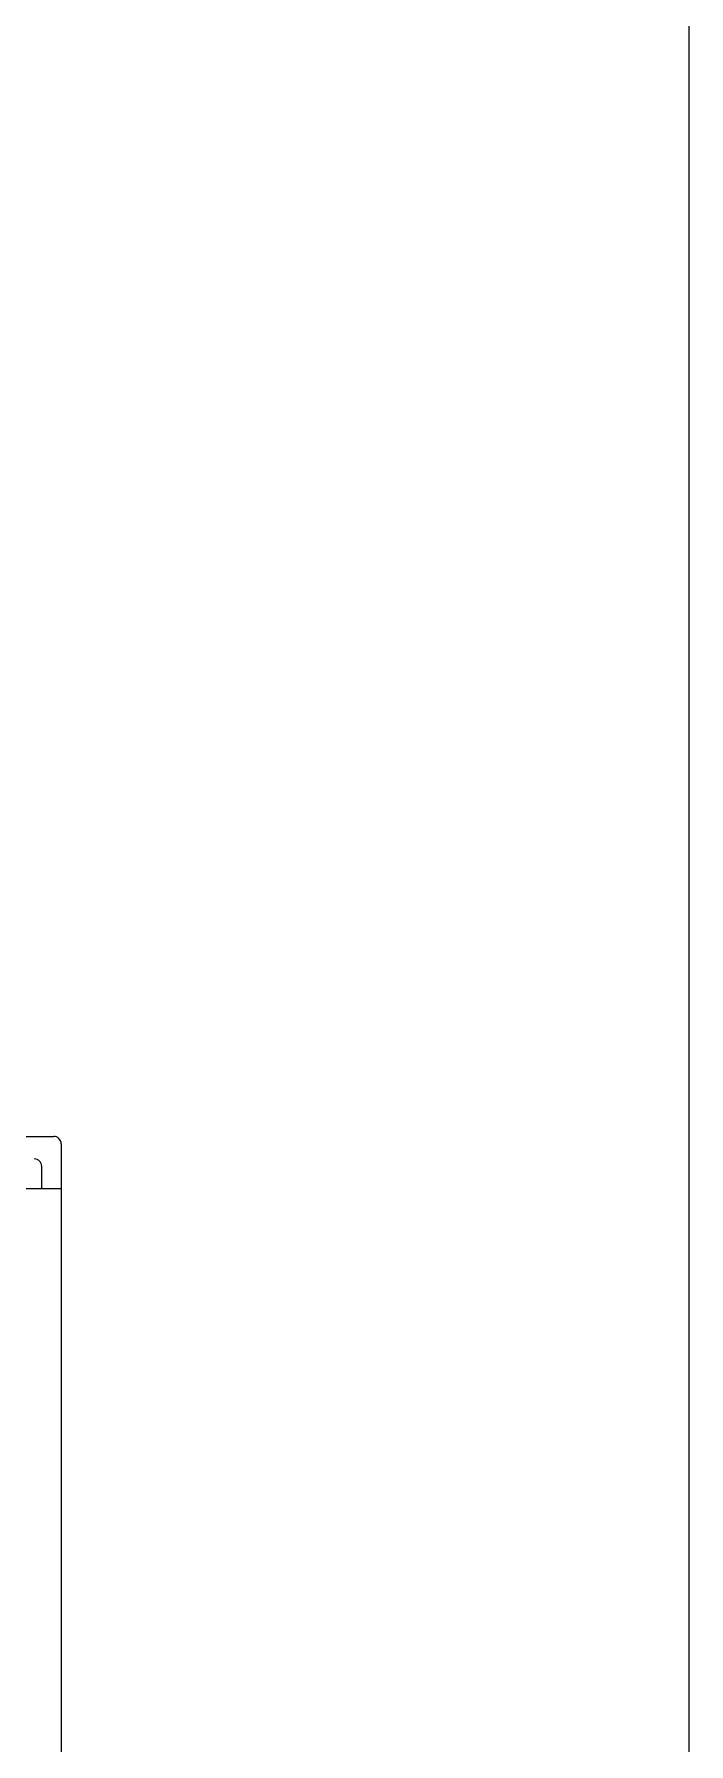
# Model space of a CAD drawing. Header units: millimetres. Extents: x 1251.1 to 1334.1, y 1577.6 to 1641.3.
# Drawn here: x 1311.4019 to 1311.4456, y 1617.679 to 1617.7931 of the extents above; entities that cross this region are included whole.
import ezdxf

# ---------------------------------------------------------------- set-up
doc = ezdxf.new("R2010")
doc.units = ezdxf.units.MM
doc.layers.add('MONTANTI sezioni - windows structure section', color=2, linetype='Continuous')
doc.layers.add('MURATURA', color=140, linetype='Continuous')

msp = doc.modelspace()

# ---------------------------------------------------------------- linework, layer by layer
at = {"layer": 'MONTANTI sezioni - windows structure section', "linetype": 'Continuous'}
for p, q in [((1311.399734837599, 1617.719554594864), (1311.403234837599, 1617.719554587234)), ((1311.403734837599, 1617.719054587234), (1311.403734837599, 1617.716054571974)), ((1311.402434910849, 1617.716054571974), (1311.402434910849, 1617.717554587234)), ((1311.403734837599, 1617.716054571974), (1311.400334843699, 1617.716054571974)), ((1311.403734837599, 1617.716054571974), (1311.402434910849, 1617.716054571974)), ((1311.403734837599, 1617.716054571974), (1311.403734837599, 1617.669554541454))]:
    msp.add_line(p, q, dxfattribs=at)
for centre in [(1311.403234837599, 1617.719054587234), (1311.401934910849, 1617.717554587234)]:
    msp.add_arc(centre, 0.0005000000599995447, 0, 89.99999236976281, dxfattribs=at)
at = {"layer": 'MURATURA'}
msp.add_line((1311.445591506608, 1620.451261697454), (1311.445591506608, 1610.451261697454), dxfattribs=at)

doc.saveas('drawing.dxf')
